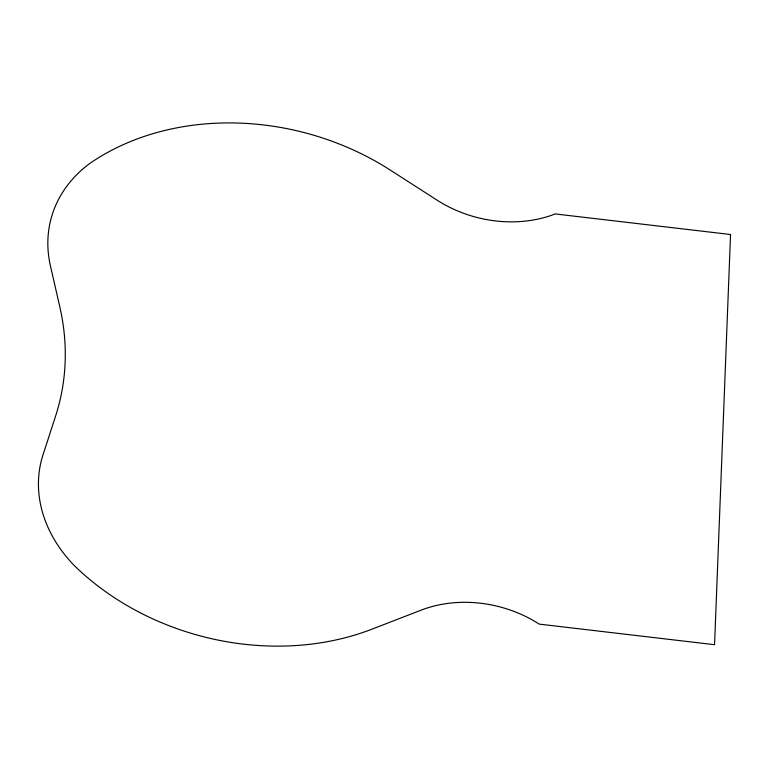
<?xml version="1.0" encoding="UTF-8"?>
<svg xmlns="http://www.w3.org/2000/svg" width="769" height="769" viewBox="0 0 769 769"><rect width="100%" height="100%" fill="white"/><g stroke="black" fill="none" stroke-linecap="round" stroke-linejoin="round"><path stroke-width="1.15" d="M730.55 234.516L714.555 644.701L539.242 624.12A112.12 89.425 14.7 0 0 421.104 610.163L372.081 629.129A242.793 193.644 14.7 0 1 73.737 565.004A147.763 117.859 14.7 0 1 43.054 454.69L55.57 416.164A310.609 247.743 14.7 0 0 59.838 306.975L50.427 265.872A147.763 117.859 14.7 0 1 89.387 163.739A242.793 193.644 14.7 0 1 389.998 169.911L437.09 200.161A112.12 89.425 14.7 0 0 555.237 213.936L730.55 234.516"/></g></svg>
